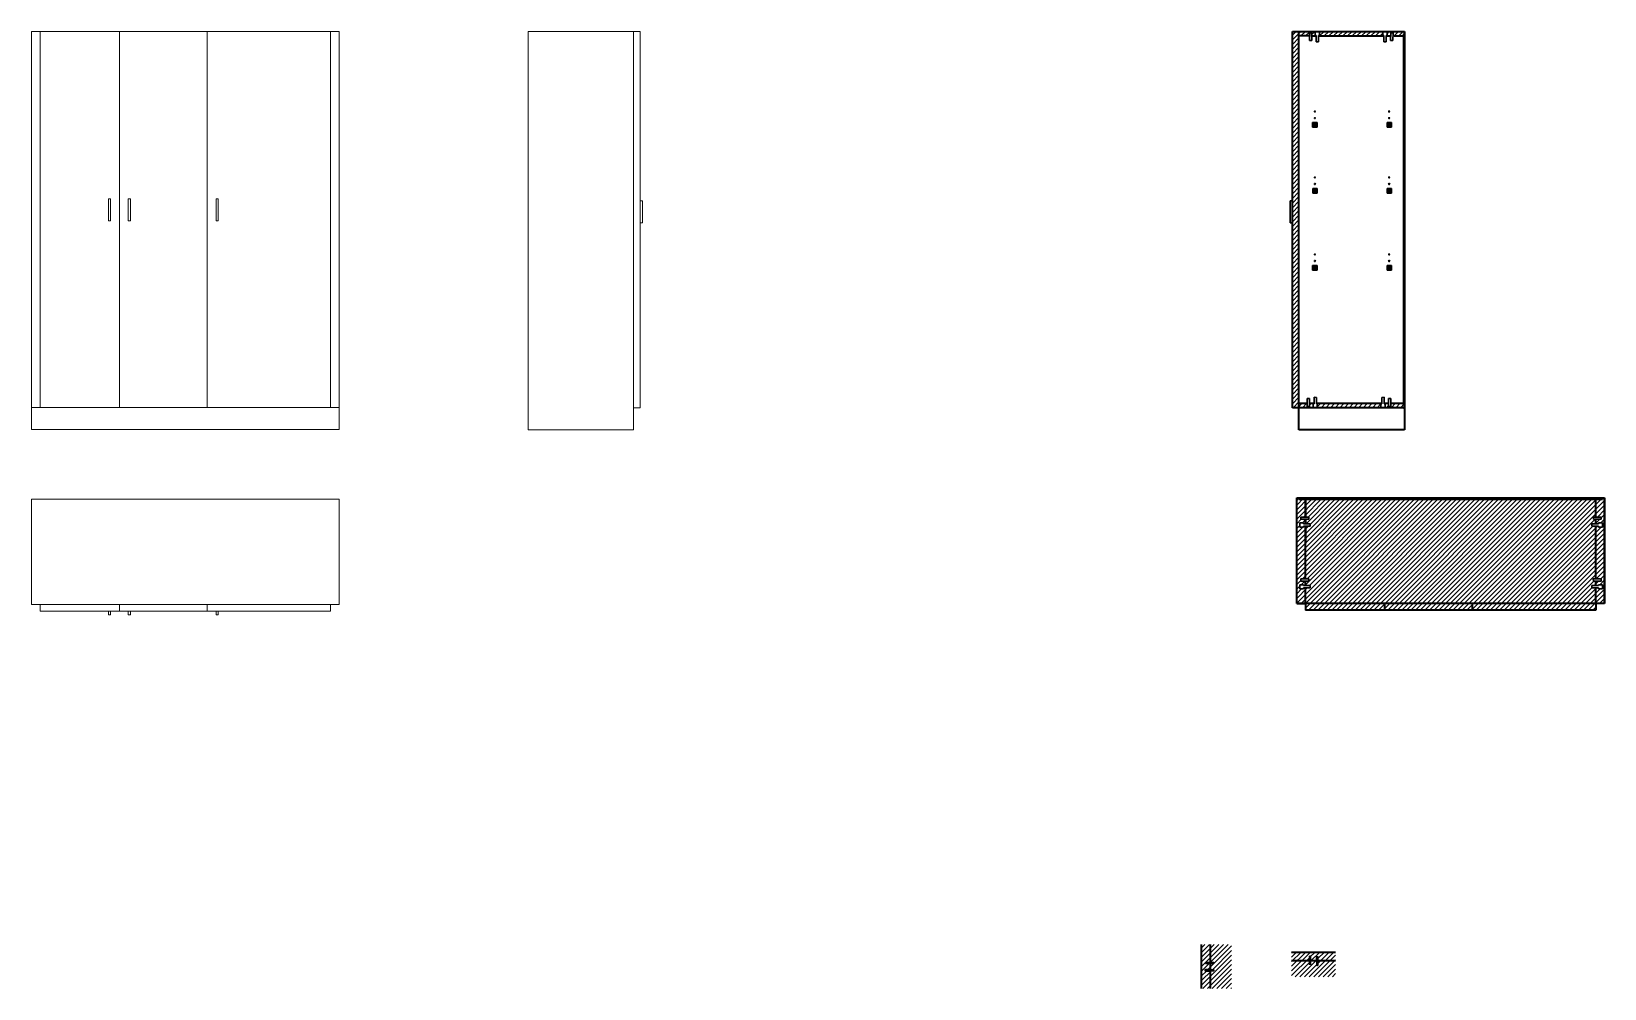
# Model space of a CAD drawing. Header units: inches. Extents: x 3204 to 4944, y -219 to 336.
# Drawn here: x 3204 to 3920, y -219 to 216 of the extents above; entities that cross this region are included whole.
import ezdxf

# ---------------------------------------------------------------- set-up
doc = ezdxf.new("R2010")
doc.units = ezdxf.units.IN
doc.header["$MEASUREMENT"] = 0
for name, color, linetype, lineweight in [('A-FURN', 8, 'Continuous', 15), ('A-WALL-FULL-EXTR', 7, 'Continuous', 35), ('Arredi', 3, 'Continuous', 30), ('quota', 4, 'Continuous', 5)]:
    doc.layers.add(name, color=color, linetype=linetype, lineweight=lineweight)
pattern_1 = [(45, (-183.2634, 440.9985), (-1.06066017, 1.06066017), [])]

msp = doc.modelspace()

# ---------------------------------------------------------------- hatches: boundary and pattern name
at = {"layer": 'quota'}
h = msp.add_hatch(dxfattribs=at)
h.set_pattern_fill('ANSI31', color=256, scale=12)
h.set_pattern_definition(pattern_1)
h.paths.add_polyline_path([(3819.05, 216.3), (3790.14, 216.3), (3790.15, 214.59), (3789.72, 214.58), (3789.72, 214.3), (3819.48, 214.3), (3819.48, 214.58), (3819.05, 214.59)])
h.paths.add_polyline_path([(3785.57, 215.79), (3786.62, 215.79), (3786.63, 214.3), (3788.68, 214.3), (3788.67, 214.58), (3788.24, 214.57), (3788.23, 216.3), (3780.85, 216.3), (3780.85, 214.3), (3785.58, 214.3)])
h.paths.add_polyline_path([(3818.1, 47.02), (3818.53, 47.02), (3818.53, 47.3), (3788.77, 47.3), (3788.77, 47.02), (3789.2, 47.02), (3789.19, 45.3), (3818.1, 45.3)])
h.paths.add_polyline_path([(3784.63, 47.3), (3780.85, 47.3), (3780.85, 45.3), (3787.28, 45.3), (3787.29, 47.03), (3787.72, 47.03), (3787.73, 47.3), (3785.68, 47.3), (3785.67, 45.81), (3784.62, 45.82)])
h.paths.add_polyline_path([(3828.85, 46.3), (3828.35, 46.3), (3828.35, 47.3), (3822.67, 47.3), (3822.68, 45.82), (3821.63, 45.81), (3821.62, 47.3), (3819.57, 47.3), (3819.58, 47.03), (3820.01, 47.03), (3820.02, 45.3), (3828.85, 45.3)])
h.paths.add_polyline_path([(3828.85, 215.3), (3828.35, 215.3), (3828.35, 214.3), (3828.35, 46.3), (3828.85, 46.3)])
h.paths.add_polyline_path([(3780.85, 216.3), (3777.85, 216.3), (3777.85, 45.3), (3780.85, 45.3), (3780.85, 47.3)])
h = msp.add_hatch(dxfattribs=at)
h.set_pattern_fill('ANSI31', color=256, scale=12)
h.set_pattern_definition(pattern_1)
h.paths.add_polyline_path([(3822.58, 215.79), (3823.63, 215.79), (3823.62, 214.3), (3828.35, 214.3), (3828.35, 215.3), (3828.85, 215.3), (3828.85, 216.3), (3820.97, 216.3), (3820.96, 214.57), (3820.53, 214.58), (3820.52, 214.3), (3822.57, 214.3)])
h = msp.add_hatch(dxfattribs=at)
h.set_pattern_fill('ANSI31', color=256, scale=12)
h.set_pattern_definition([(45, (-14.1863, 375.3412), (-1.0606602, 1.0606602), [])])
h.paths.add_polyline_path([(3783.85, 3.74), (3780.85, 3.74), (3780.85, 4.24), (3779.85, 4.24), (3779.85, -43.76), (3783.85, -43.76), (3783.85, -36.67), (3782.9, -36.67), (3782.9, -37.1), (3781.17, -37.1), (3781.17, -35.18), (3782.9, -35.18), (3782.9, -35.62), (3783.85, -35.62), (3783.85, -33.58), (3781.67, -33.58), (3781.67, -32.53), (3783.85, -32.53), (3783.85, -8.55), (3782.9, -8.55), (3782.9, -8.98), (3781.17, -8.98), (3781.17, -7.07), (3782.9, -7.07), (3782.9, -7.5), (3783.85, -7.5), (3783.85, -5.46), (3781.67, -5.46), (3781.67, -4.41), (3783.85, -4.41)])
h.paths.add_polyline_path([(3915.85, -36.67), (3914.14, -36.67), (3914.14, -35.62), (3915.85, -35.62), (3915.85, -33.58), (3914.76, -33.58), (3914.75, -32.53), (3915.85, -32.53), (3915.85, -8.55), (3914.14, -8.55), (3914.14, -7.5), (3915.85, -7.5), (3915.85, -5.46), (3914.76, -5.46), (3914.75, -4.41), (3915.85, -4.41), (3915.85, 3.74), (3783.85, 3.74), (3783.85, -4.41), (3785.27, -4.41), (3785.26, -5.46), (3783.85, -5.46), (3783.85, -7.5), (3785.88, -7.5), (3785.88, -8.55), (3783.85, -8.55), (3783.85, -16.26), (3783.85, -32.53), (3785.27, -32.53), (3785.26, -33.58), (3783.85, -33.58), (3783.85, -35.62), (3785.88, -35.62), (3785.88, -36.67), (3783.85, -36.67), (3783.85, -43.76), (3915.85, -43.76)])
h.paths.add_polyline_path([(3819.85, -43.76), (3783.85, -43.76), (3783.85, -46.76), (3819.85, -46.76)])
h.paths.add_polyline_path([(3859.85, -43.76), (3819.85, -43.76), (3819.85, -46.76), (3859.85, -46.76)])
h.paths.add_polyline_path([(3915.85, -43.76), (3859.85, -43.76), (3859.85, -46.76), (3915.85, -46.76)])
h.paths.add_polyline_path([(3919.85, 4.24), (3918.85, 4.24), (3918.85, 3.74), (3915.85, 3.74), (3915.85, -4.41), (3918.35, -4.41), (3918.35, -5.46), (3915.85, -5.46), (3915.85, -7.5), (3917.12, -7.5), (3917.12, -7.07), (3918.85, -7.07), (3918.85, -8.98), (3917.12, -8.98), (3917.12, -8.55), (3915.85, -8.55), (3915.85, -32.53), (3918.35, -32.53), (3918.35, -33.58), (3915.85, -33.58), (3915.85, -35.62), (3917.12, -35.62), (3917.12, -35.18), (3918.85, -35.18), (3918.85, -37.1), (3917.12, -37.1), (3917.12, -36.67), (3915.85, -36.67), (3915.85, -43.76), (3919.85, -43.76)])
h.paths.add_polyline_path([(3918.85, 4.24), (3780.85, 4.24), (3780.85, 3.74), (3918.85, 3.74)])
h = msp.add_hatch(dxfattribs=at)
h.set_pattern_fill('ANSI31', color=256, scale=12)
h.set_pattern_definition([(45, (-14.1863, 172.807), (-1.0606602, 1.0606602), [])])
h.paths.add_polyline_path([(3740.52, -198.8), (3736.52, -198.8), (3736.52, -218.8), (3740.52, -218.8), (3740.52, -210.71), (3740.49, -210.71), (3740.29, -210.69), (3740.49, -210.69, 0.250498), (3740.33, -210.23), (3740.41, -210.23), (3740.52, -210.24), (3740.52, -207.49), (3738.34, -207.49), (3738.34, -206.95), (3740.52, -206.95)])
h.paths.add_polyline_path([(3739.01, -210.14), (3740.05, -210.14), (3740.05, -210.19), (3740.05, -210.19), (3740.11, -210.23, -0.266572), (3740.28, -210.71), (3740.23, -210.71), (3740.05, -210.69), (3740.05, -210.84), (3739.04, -210.84), (3738.58, -210.84), (3738.58, -210.62), (3738.22, -210.62), (3738.22, -210.84), (3738.19, -210.84), (3738.19, -210.14), (3738.22, -210.14), (3738.22, -210.33), (3738.58, -210.33), (3738.58, -210.14)], flags=16)
h.paths.add_polyline_path([(3738.93, -210.14), (3738.93, -210.84), (3738.9, -210.84), (3738.9, -210.14)], flags=0)
h.paths.add_polyline_path([(3739.19, -210.36), (3740.05, -210.36), (3740.05, -210.58), (3739.19, -210.58)], flags=0)
h.paths.add_polyline_path([(3750.23, -198.8), (3740.52, -198.8), (3740.52, -206.95), (3742.02, -206.95), (3742.02, -207.49), (3740.52, -207.49), (3740.52, -210.25), (3740.43, -210.25, -0.280778), (3740.52, -210.78), (3740.52, -218.8), (3750.23, -218.8)])
h.paths.add_polyline_path([(3741.74, -210.23), (3741.67, -210.23, -0.23894), (3741.75, -210.69), (3741.8, -210.69, 0.236722)], flags=16)
h.paths.add_polyline_path([(3742, -210.23, -0.042088), (3742.04, -210.3), (3742.34, -210.48), (3742.09, -210.62, -0.047105), (3742.06, -210.71), (3742.02, -210.71, 0.254029), (3741.93, -210.23)], flags=16)
h.paths.add_polyline_path([(3741.46, -210.23), (3741.39, -210.23, -0.258244), (3741.51, -210.71), (3741.56, -210.71, 0.254721)], flags=16)
h.paths.add_polyline_path([(3740.91, -210.23), (3740.83, -210.23, -0.266183), (3741, -210.71), (3741.05, -210.71, 0.260818)], flags=16)
h.paths.add_polyline_path([(3741.41, -210.25), (3741.22, -210.25, -0.237851), (3741.29, -210.71), (3741.24, -210.71), (3741.05, -210.69), (3741.25, -210.69, 0.242807), (3741.13, -210.23), (3741.2, -210.23)], flags=16)
h.paths.add_polyline_path([(3740.86, -210.25), (3740.67, -210.25, -0.241951), (3740.78, -210.71), (3740.73, -210.71), (3740.54, -210.69), (3740.73, -210.69, 0.250005), (3740.57, -210.23), (3740.65, -210.23)], flags=16)
h = msp.add_hatch(dxfattribs=at)
h.set_pattern_fill('ANSI31', color=256, scale=12)
h.set_pattern_definition([(45, (-183.2634, -5.3074), (-1.0606602, 1.0606602), [])])
h.paths.add_polyline_path([(3788.8, -204.75), (3789.02, -204.75), (3789.02, -204.39), (3788.8, -204.39), (3788.8, -204.36), (3789.5, -204.36), (3789.5, -204.39), (3789.31, -204.39), (3789.31, -204.75), (3789.5, -204.75), (3789.5, -205.11), (3788.8, -205.11), (3788.8, -205.08)], flags=16)
h.paths.add_polyline_path([(3797.49, -206.22), (3789.39, -206.22, -0.24509), (3788.95, -206.41), (3788.95, -206.22), (3788.8, -206.22), (3786.13, -206.22), (3786.13, -207.73), (3785.58, -207.73), (3785.58, -206.22), (3777.49, -206.22), (3777.49, -213.41), (3797.49, -213.41)])
h.paths.add_polyline_path([(3788.92, -208.24), (3788.92, -208.19, 0.03237), (3788.99, -208.21), (3788.95, -208.13), (3788.95, -207.97, -0.013285), (3788.92, -207.96), (3788.92, -207.92, 0.013074), (3788.95, -207.92), (3788.95, -207.74, -0.012948), (3788.92, -207.73), (3788.92, -207.68, 0.012797), (3788.95, -207.69), (3788.95, -207.47, -0.01303), (3788.92, -207.46), (3788.92, -207.41, 0.012863), (3788.95, -207.42), (3788.95, -207.23, -0.012722), (3788.92, -207.22), (3788.92, -207.17, 0.012619), (3788.95, -207.18), (3788.95, -206.95, -0.012781), (3788.92, -206.95), (3788.92, -206.9, 0.012664), (3788.95, -206.9), (3788.95, -206.72, -0.012769), (3788.92, -206.71), (3788.92, -206.66, 0.012655), (3788.95, -206.67), (3788.95, -206.46, 0.234703), (3789.38, -206.31), (3789.38, -206.53, 0.016855), (3789.41, -206.5), (3789.41, -206.58, -0.015879), (3789.38, -206.6), (3789.38, -206.77, 0.016758), (3789.41, -206.74), (3789.41, -206.82, -0.015803), (3789.38, -206.84), (3789.38, -207.03, 0.017294), (3789.41, -207), (3789.41, -207.08, -0.016221), (3789.38, -207.1), (3789.38, -207.32, 0.015335), (3789.41, -207.3), (3789.41, -207.37, -0.014664), (3789.38, -207.39), (3789.38, -207.58, 0.015701), (3789.41, -207.56), (3789.41, -207.63, -0.014961), (3789.38, -207.65), (3789.38, -207.86, 0.014524), (3789.41, -207.84), (3789.41, -207.91, -0.013998), (3789.38, -207.92), (3789.38, -208.12, 0.014808), (3789.41, -208.1), (3789.41, -208.17, -0.042088), (3789.33, -208.21), (3789.15, -208.51), (3789.02, -208.26, -0.047105)], flags=16)
h.paths.add_polyline_path([(3789.5, -205.11), (3789.5, -206.22), (3797.49, -206.22), (3797.49, -202.22), (3777.49, -202.22), (3777.49, -206.22), (3785.58, -206.22), (3785.58, -204.04), (3786.13, -204.04), (3786.13, -206.22), (3788.8, -206.22), (3788.8, -205.11)])

# ---------------------------------------------------------------- linework, layer by layer
at = {"layer": 'A-FURN'}
for p, q in [((3204.26, 35.32), (3204.26, 216.35)), ((3204.26, 216.35), (3344.26, 216.32)), ((3204.26, 216.35), (3208.26, 216.35)), ((3208.26, 216.35), (3208.26, 45.32)), ((3244.26, 45.32), (3244.26, 216.34)), ((3284.26, 45.32), (3284.26, 216.33)), ((3340.26, 45.32), (3340.26, 216.32)), ((3344.26, 87.32), (3344.26, 216.32)), ((3481.19, 216.3), (3430.19, 216.3)), ((3430.19, 216.3), (3430.19, 35.3)), ((3478.19, 35.3), (3478.19, 216.3)), ((3481.19, 45.3), (3481.19, 216.3)), ((3780.85, 216.3), (3780.85, 214.3)), ((3780.85, 214.3), (3785.58, 214.3)), ((3824.19, 214.3), (3823.62, 214.3)), ((3824.19, 214.3), (3828.35, 214.3)), ((3824.19, 214.3), (3824.19, 214.3)), ((3239.26, 130.32), (3239.26, 140.32)), ((3239.26, 140.32), (3240.26, 140.32)), ((3240.26, 140.32), (3240.26, 130.32)), ((3249.26, 140.32), (3248.26, 140.32)), ((3248.26, 140.32), (3248.26, 130.32)), ((3249.26, 130.32), (3249.26, 140.32)), ((3289.26, 140.32), (3288.26, 140.32)), ((3288.26, 140.32), (3288.26, 130.32)), ((3289.26, 130.32), (3289.26, 140.32)), ((3482.19, 139.3), (3481.19, 139.3)), ((3481.19, 139.3), (3481.19, 129.3)), ((3482.19, 129.3), (3482.19, 139.3)), ((3204.26, 35.32), (3204.26, 135.32)), ((3240.26, 130.32), (3239.26, 130.32)), ((3248.26, 130.32), (3249.26, 130.32)), ((3288.26, 130.32), (3289.26, 130.32)), ((3481.19, 129.3), (3482.19, 129.3)), ((3344.26, 87.32), (3344.26, 35.32)), ((3204.26, 35.32), (3204.26, 45.32)), ((3204.26, 45.32), (3344.26, 45.32)), ((3478.19, 35.3), (3478.19, 45.3)), ((3478.19, 45.3), (3481.19, 45.3)), ((3780.85, 45.3), (3780.85, 47.3)), ((3208.26, 35.32), (3204.26, 35.32)), ((3204.26, 35.32), (3344.26, 35.32)), ((3344.26, 35.32), (3340.26, 35.32)), ((3430.19, 35.3), (3478.19, 35.3)), ((3204.26, -44.26), (3204.26, 3.74)), ((3204.26, 3.74), (3344.26, 3.74)), ((3344.26, -44.26), (3344.26, 3.74)), ((3344.26, 3.74), (3344.26, -44.26)), ((3780.85, 3.74), (3780.85, 4.24)), ((3344.26, -44.26), (3204.26, -44.26)), ((3204.26, -44.26), (3208.26, -44.26)), ((3208.26, -44.26), (3208.26, -47.26)), ((3340.26, -47.26), (3208.26, -47.26)), ((3239.26, -47.26), (3239.26, -48.89)), ((3239.26, -48.89), (3240.26, -48.89)), ((3240.26, -48.89), (3240.26, -47.26)), ((3244.26, -47.26), (3244.26, -44.26)), ((3248.26, -47.26), (3248.26, -48.89)), ((3248.26, -48.89), (3249.26, -48.89)), ((3249.26, -48.89), (3249.26, -47.26)), ((3284.26, -47.26), (3284.26, -44.26)), ((3288.26, -47.26), (3288.26, -48.89)), ((3288.26, -48.89), (3289.26, -48.89)), ((3289.26, -48.89), (3289.26, -47.26)), ((3344.26, -44.26), (3340.26, -44.26)), ((3340.26, -44.26), (3340.26, -47.26))]:
    msp.add_line(p, q, dxfattribs=at)
at = {"layer": 'A-WALL-FULL-EXTR'}
for p, q in [((3777.85, 45.3), (3777.85, 216.3)), ((3777.85, 216.3), (3828.85, 216.3)), ((3780.85, 35.3), (3780.85, 216.3)), ((3828.85, 215.3), (3828.35, 215.3)), ((3828.35, 215.3), (3828.35, 46.3)), ((3828.35, 215.3), (3828.35, 214.3)), ((3828.85, 216.3), (3828.85, 35.3)), ((3785.58, 214.3), (3780.85, 214.3)), ((3786.63, 214.3), (3788.68, 214.3)), ((3789.72, 214.3), (3819.48, 214.3)), ((3820.52, 214.3), (3822.57, 214.3)), ((3824.19, 214.3), (3828.35, 214.3)), ((3780.85, 45.3), (3777.85, 45.3)), ((3780.85, 47.3), (3784.63, 47.3)), ((3780.85, 35.3), (3780.85, 45.3)), ((3828.85, 45.3), (3780.85, 45.3)), ((3785.68, 47.3), (3787.73, 47.3)), ((3788.77, 47.3), (3818.53, 47.3)), ((3819.57, 47.3), (3821.62, 47.3)), ((3822.67, 47.3), (3828.35, 47.3)), ((3828.35, 47.3), (3828.35, 46.3)), ((3828.35, 46.3), (3828.85, 46.3)), ((3828.35, 45.3), (3828.85, 45.3)), ((3828.85, 35.3), (3780.85, 35.3)), ((3779.85, -43.76), (3779.85, 4.24)), ((3779.85, 4.24), (3919.85, 4.24)), ((3779.85, -16.26), (3779.85, 3.74)), ((3780.85, 3.74), (3918.85, 3.74)), ((3783.85, 3.74), (3783.85, -4.41)), ((3783.85, -4.41), (3783.85, 3.74)), ((3915.85, -4.41), (3915.85, 3.74)), ((3918.85, 3.74), (3918.85, 4.24)), ((3919.85, -43.76), (3919.85, 4.24)), ((3919.85, 4.24), (3919.85, -43.76)), ((3783.85, -5.46), (3783.85, -7.5)), ((3783.85, -7.5), (3783.85, -5.46)), ((3915.85, -7.5), (3915.85, -5.46)), ((3783.85, -32.53), (3783.85, -8.55)), ((3783.85, -8.55), (3783.85, -16.26)), ((3915.85, -32.53), (3915.85, -8.55)), ((3783.85, -35.62), (3783.85, -33.58)), ((3915.85, -35.62), (3915.85, -33.58)), ((3783.85, -43.76), (3783.85, -36.67)), ((3915.85, -43.76), (3915.85, -36.67)), ((3919.85, -43.76), (3779.85, -43.76)), ((3779.85, -43.76), (3783.85, -43.76)), ((3783.85, -43.76), (3783.85, -46.76)), ((3915.85, -46.76), (3783.85, -46.76)), ((3819.85, -46.76), (3819.85, -43.76)), ((3859.85, -46.76), (3859.85, -43.76)), ((3919.85, -43.76), (3915.85, -43.76)), ((3915.85, -43.76), (3915.85, -46.76)), ((3736.52, -218.8), (3736.52, -198.8)), ((3740.52, -198.8), (3740.52, -206.95)), ((3740.52, -207.49), (3740.52, -210.25)), ((3777.49, -202.22), (3797.49, -202.22)), ((3785.58, -206.22), (3777.49, -206.22)), ((3788.8, -206.22), (3786.13, -206.22)), ((3797.49, -206.22), (3789.34, -206.22)), ((3740.52, -210.71), (3740.52, -218.8))]:
    msp.add_line(p, q, dxfattribs=at)
at = {"layer": 'Arredi', "color": 2}
for p, q in [((3786.62, 215.79), (3785.57, 215.79)), ((3785.57, 215.79), (3785.59, 212.19)), ((3786.64, 212.2), (3786.62, 215.79)), ((3790.14, 216.31), (3788.23, 216.3)), ((3788.24, 214.57), (3788.23, 216.3)), ((3790.15, 214.59), (3790.14, 216.31)), ((3819.05, 214.59), (3819.05, 216.31)), ((3819.05, 216.31), (3820.97, 216.3)), ((3820.96, 214.57), (3820.97, 216.3)), ((3822.56, 212.2), (3822.58, 215.79)), ((3822.58, 215.79), (3823.63, 215.79)), ((3823.63, 215.79), (3823.61, 212.19)), ((3785.59, 212.19), (3786.64, 212.2)), ((3788.67, 214.58), (3788.24, 214.57)), ((3788.69, 211.6), (3788.67, 214.58)), ((3789.73, 211.6), (3788.69, 211.6)), ((3789.72, 214.58), (3790.15, 214.59)), ((3789.73, 211.6), (3789.72, 214.58)), ((3819.48, 214.58), (3819.05, 214.59)), ((3819.47, 211.6), (3819.48, 214.58)), ((3819.47, 211.6), (3820.51, 211.6)), ((3820.51, 211.6), (3820.53, 214.58)), ((3820.53, 214.58), (3820.96, 214.57)), ((3823.61, 212.19), (3822.56, 212.2)), ((3787.05, 174.98), (3787.05, 172.88)), ((3787.05, 174.98), (3789.05, 174.98)), ((3787.05, 173.38), (3787.45, 173.38)), ((3789.05, 172.88), (3787.05, 172.88)), ((3788.65, 174.48), (3787.45, 174.48)), ((3787.45, 173.38), (3787.45, 174.48)), ((3788.65, 173.38), (3788.65, 174.48)), ((3789.05, 173.38), (3788.65, 173.38)), ((3789.05, 174.98), (3789.05, 172.88)), ((3820.94, 174.98), (3820.94, 172.88)), ((3820.94, 174.98), (3822.94, 174.98)), ((3820.94, 173.38), (3821.34, 173.38)), ((3822.94, 172.88), (3820.94, 172.88)), ((3822.54, 174.48), (3821.34, 174.48)), ((3821.34, 173.38), (3821.34, 174.48)), ((3822.54, 173.38), (3822.54, 174.48)), ((3822.94, 173.38), (3822.54, 173.38)), ((3822.94, 174.98), (3822.94, 172.88)), ((3787.19, 144.98), (3787.19, 142.88)), ((3787.19, 144.98), (3789.19, 144.98)), ((3787.19, 143.38), (3787.59, 143.38)), ((3788.79, 144.48), (3787.59, 144.48)), ((3787.59, 143.38), (3787.59, 144.48)), ((3788.79, 143.38), (3788.79, 144.48)), ((3789.19, 143.38), (3788.79, 143.38)), ((3789.19, 144.98), (3789.19, 142.88)), ((3820.94, 144.98), (3820.94, 142.88)), ((3820.94, 144.98), (3822.94, 144.98)), ((3820.94, 143.38), (3821.34, 143.38)), ((3822.54, 144.48), (3821.34, 144.48)), ((3821.34, 143.38), (3821.34, 144.48)), ((3822.54, 143.38), (3822.54, 144.48)), ((3822.94, 143.38), (3822.54, 143.38)), ((3822.94, 144.98), (3822.94, 142.88)), ((3776.85, 129.3), (3776.85, 139.3)), ((3776.85, 139.3), (3777.85, 139.3)), ((3777.85, 139.3), (3777.85, 129.3)), ((3789.19, 142.88), (3787.19, 142.88)), ((3822.94, 142.88), (3820.94, 142.88)), ((3777.85, 129.3), (3776.85, 129.3)), ((3787.05, 109.98), (3787.05, 107.88)), ((3787.05, 109.98), (3789.05, 109.98)), ((3787.05, 108.38), (3787.45, 108.38)), ((3789.05, 107.88), (3787.05, 107.88)), ((3788.65, 109.48), (3787.45, 109.48)), ((3787.45, 108.38), (3787.45, 109.48)), ((3788.65, 108.38), (3788.65, 109.48)), ((3789.05, 108.38), (3788.65, 108.38)), ((3789.05, 109.98), (3789.05, 107.88)), ((3820.94, 109.98), (3820.94, 107.88)), ((3820.94, 109.98), (3822.94, 109.98)), ((3820.94, 108.38), (3821.34, 108.38)), ((3822.94, 107.88), (3820.94, 107.88)), ((3822.54, 109.48), (3821.34, 109.48)), ((3821.34, 108.38), (3821.34, 109.48)), ((3822.54, 108.38), (3822.54, 109.48)), ((3822.94, 108.38), (3822.54, 108.38)), ((3822.94, 109.98), (3822.94, 107.88)), ((3784.62, 45.82), (3784.64, 49.41)), ((3785.67, 45.81), (3784.62, 45.82)), ((3784.64, 49.41), (3785.69, 49.4)), ((3785.69, 49.4), (3785.67, 45.81)), ((3787.29, 47.03), (3787.28, 45.3)), ((3789.19, 45.29), (3787.28, 45.3)), ((3787.72, 47.03), (3787.29, 47.03)), ((3787.74, 50.01), (3787.72, 47.03)), ((3788.78, 50), (3787.74, 50.01)), ((3788.78, 50), (3788.77, 47.02)), ((3788.77, 47.02), (3789.2, 47.02)), ((3789.2, 47.02), (3789.19, 45.29)), ((3818.53, 47.02), (3818.1, 47.02)), ((3818.1, 47.02), (3818.1, 45.29)), ((3818.1, 45.29), (3820.02, 45.3)), ((3818.52, 50), (3819.56, 50.01)), ((3818.52, 50), (3818.53, 47.02)), ((3819.56, 50.01), (3819.58, 47.03)), ((3819.58, 47.03), (3820.01, 47.03)), ((3820.01, 47.03), (3820.02, 45.3)), ((3822.66, 49.41), (3821.61, 49.4)), ((3821.61, 49.4), (3821.63, 45.81)), ((3821.63, 45.81), (3822.68, 45.82)), ((3822.68, 45.82), (3822.66, 49.41)), ((3782.9, -7.07), (3781.17, -7.07)), ((3781.17, -8.98), (3781.17, -7.07)), ((3781.67, -5.46), (3781.67, -4.41)), ((3781.67, -4.41), (3785.27, -4.41)), ((3785.26, -5.46), (3781.67, -5.46)), ((3782.9, -7.5), (3782.9, -7.07)), ((3785.27, -4.41), (3785.26, -5.46)), ((3914.75, -4.41), (3914.76, -5.46)), ((3918.35, -4.41), (3914.75, -4.41)), ((3914.76, -5.46), (3918.35, -5.46)), ((3917.12, -7.5), (3917.12, -7.07)), ((3917.12, -7.07), (3918.85, -7.07)), ((3918.35, -5.46), (3918.35, -4.41)), ((3918.85, -8.98), (3918.85, -7.07)), ((3782.9, -8.98), (3781.17, -8.98)), ((3785.88, -7.5), (3782.9, -7.5)), ((3782.9, -8.55), (3782.9, -8.98)), ((3785.88, -8.55), (3782.9, -8.55)), ((3785.88, -8.55), (3785.88, -7.5)), ((3785.88, -8.55), (3785.88, -8.37)), ((3785.88, -8.55), (3785.88, -8.37)), ((3914.14, -8.55), (3914.14, -7.5)), ((3914.14, -7.5), (3917.12, -7.5)), ((3914.14, -8.55), (3917.12, -8.55)), ((3917.12, -8.55), (3917.12, -8.98)), ((3917.12, -8.98), (3918.85, -8.98)), ((3782.9, -35.18), (3781.17, -35.18)), ((3781.17, -37.1), (3781.17, -35.18)), ((3781.67, -33.58), (3781.67, -32.53)), ((3781.67, -32.53), (3785.27, -32.53)), ((3785.26, -33.58), (3781.67, -33.58)), ((3782.9, -35.62), (3782.9, -35.18)), ((3785.88, -35.62), (3782.9, -35.62)), ((3785.27, -32.53), (3785.26, -33.58)), ((3785.88, -36.67), (3785.88, -35.62)), ((3914.14, -36.67), (3914.14, -35.62)), ((3914.14, -35.62), (3917.12, -35.62)), ((3914.75, -32.53), (3914.76, -33.58)), ((3918.35, -32.53), (3914.75, -32.53)), ((3914.76, -33.58), (3918.35, -33.58)), ((3917.12, -35.62), (3917.12, -35.18)), ((3917.12, -35.18), (3918.85, -35.18)), ((3918.35, -33.58), (3918.35, -32.53)), ((3918.85, -37.1), (3918.85, -35.18)), ((3782.9, -37.1), (3781.17, -37.1)), ((3782.9, -36.67), (3782.9, -37.1)), ((3785.88, -36.67), (3782.9, -36.67)), ((3785.88, -36.67), (3785.88, -36.49)), ((3914.14, -36.67), (3917.12, -36.67)), ((3917.12, -36.67), (3917.12, -37.1)), ((3917.12, -37.1), (3918.85, -37.1)), ((3742.02, -207.07), (3738.34, -207.07)), ((3742.02, -207.17), (3738.34, -207.17)), ((3742.02, -207.26), (3738.34, -207.26)), ((3742.02, -207.36), (3738.34, -207.36)), ((3742.02, -207.49), (3738.34, -207.49)), ((3785.58, -207.73), (3785.58, -204.04)), ((3785.71, -207.73), (3785.71, -204.04)), ((3785.81, -207.73), (3785.81, -204.04)), ((3785.91, -207.73), (3785.91, -204.04)), ((3786.01, -207.73), (3786.01, -204.04))]:
    msp.add_line(p, q, dxfattribs=at)
at = {"layer": 'Arredi', "color": 2, "linetype": 'Continuous'}
for p, q in [((3787.99, 173.74), (3787.69, 173.74)), ((3787.99, 173.61), (3787.69, 173.61)), ((3787.99, 173.74), (3787.99, 174.04)), ((3787.99, 173.61), (3787.99, 173.31)), ((3788.12, 173.74), (3788.12, 174.04)), ((3788.12, 173.74), (3788.42, 173.74)), ((3788.12, 173.61), (3788.12, 173.31)), ((3788.12, 173.61), (3788.42, 173.61)), ((3821.87, 173.74), (3821.57, 173.74)), ((3821.87, 173.61), (3821.57, 173.61)), ((3821.87, 173.74), (3821.87, 174.04)), ((3821.87, 173.61), (3821.87, 173.31)), ((3822, 173.74), (3822, 174.04)), ((3822, 173.74), (3822.3, 173.74)), ((3822, 173.61), (3822, 173.31)), ((3822, 173.61), (3822.3, 173.61)), ((3788.12, 143.74), (3787.82, 143.74)), ((3788.12, 143.61), (3787.82, 143.61)), ((3788.12, 143.74), (3788.12, 144.04)), ((3788.12, 143.61), (3788.12, 143.31)), ((3788.25, 143.74), (3788.25, 144.04)), ((3788.25, 143.74), (3788.55, 143.74)), ((3788.25, 143.61), (3788.25, 143.31)), ((3788.25, 143.61), (3788.55, 143.61)), ((3821.87, 143.74), (3821.57, 143.74)), ((3821.87, 143.61), (3821.57, 143.61)), ((3821.87, 143.74), (3821.87, 144.04)), ((3821.87, 143.61), (3821.87, 143.31)), ((3822, 143.74), (3822, 144.04)), ((3822, 143.74), (3822.3, 143.74)), ((3822, 143.61), (3822, 143.31)), ((3822, 143.61), (3822.3, 143.61)), ((3787.99, 108.74), (3787.69, 108.74)), ((3787.99, 108.61), (3787.69, 108.61)), ((3787.99, 108.74), (3787.99, 109.04)), ((3787.99, 108.61), (3787.99, 108.31)), ((3788.12, 108.74), (3788.12, 109.04)), ((3788.12, 108.74), (3788.42, 108.74)), ((3788.12, 108.61), (3788.12, 108.31)), ((3788.12, 108.61), (3788.42, 108.61)), ((3821.87, 108.74), (3821.57, 108.74)), ((3821.87, 108.61), (3821.57, 108.61)), ((3821.87, 108.74), (3821.87, 109.04)), ((3821.87, 108.61), (3821.87, 108.31)), ((3822, 108.74), (3822, 109.04)), ((3822, 108.74), (3822.3, 108.74)), ((3822, 108.61), (3822, 108.31)), ((3822, 108.61), (3822.3, 108.61)), ((3788.8, -205.21), (3788.8, -204.75)), ((3788.8, -204.75), (3789.5, -204.75)), ((3788.92, -206.45), (3788.92, -206.41)), ((3788.92, -206.71), (3788.92, -206.66)), ((3788.92, -206.95), (3788.92, -206.9)), ((3788.92, -207.22), (3788.92, -207.17)), ((3788.92, -207.46), (3788.92, -207.41)), ((3789.41, -206.28), (3789.41, -206.22)), ((3789.41, -206.58), (3789.41, -206.5)), ((3789.41, -206.82), (3789.41, -206.74)), ((3789.41, -207.08), (3789.41, -207)), ((3789.41, -207.37), (3789.41, -207.3)), ((3789.45, -206.22), (3789.45, -206.22)), ((3789.5, -204.75), (3789.5, -205.21)), ((3738.58, -210.84), (3738.58, -210.14)), ((3738.58, -210.14), (3739.01, -210.14)), ((3739.01, -210.84), (3738.58, -210.84)), ((3740.05, -210.19), (3740.05, -210.19)), ((3740.11, -210.23), (3740.05, -210.23)), ((3740.28, -210.71), (3740.23, -210.71)), ((3740.41, -210.23), (3740.33, -210.23)), ((3740.54, -210.71), (3740.49, -210.71)), ((3740.65, -210.23), (3740.57, -210.23)), ((3740.78, -210.71), (3740.73, -210.71)), ((3740.91, -210.23), (3740.83, -210.23)), ((3741.05, -210.71), (3741, -210.71)), ((3741.2, -210.23), (3741.13, -210.23)), ((3741.29, -210.71), (3741.24, -210.71)), ((3741.46, -210.23), (3741.39, -210.23)), ((3741.56, -210.71), (3741.51, -210.71)), ((3741.74, -210.23), (3741.67, -210.23)), ((3741.79, -210.71), (3741.75, -210.71)), ((3742, -210.23), (3741.93, -210.23)), ((3741.96, -210.69), (3742.03, -210.65)), ((3742.06, -210.71), (3742.02, -210.71)), ((3742.34, -210.48), (3742.04, -210.3)), ((3742.09, -210.62), (3742.34, -210.48)), ((3788.92, -207.73), (3788.92, -207.68)), ((3788.92, -207.96), (3788.92, -207.92)), ((3788.92, -208.24), (3788.92, -208.19)), ((3788.95, -208.13), (3788.99, -208.21)), ((3789.02, -208.26), (3789.15, -208.51)), ((3789.15, -208.51), (3789.33, -208.21)), ((3789.41, -207.63), (3789.41, -207.56)), ((3789.41, -207.91), (3789.41, -207.84)), ((3789.41, -208.17), (3789.41, -208.1))]:
    msp.add_line(p, q, dxfattribs=at)
at = {"layer": 'Arredi', "color": 2}
for points in [[(3738.34, -207.49), (3742.02, -207.49), (3742.02, -206.95), (3738.34, -206.95)], [(3785.58, -204.04), (3785.58, -207.73), (3786.13, -207.73), (3786.13, -204.04)]]:
    msp.add_lwpolyline(points, close=True, dxfattribs=at)
at = {"layer": 'Arredi', "color": 2, "linetype": 'Continuous'}
for points in [[(3788.8, -204.39), (3789.5, -204.39), (3789.5, -204.36), (3788.8, -204.36)], [(3788.8, -205.11), (3789.5, -205.11), (3789.5, -205.08), (3788.8, -205.08)], [(3789.31, -204.75), (3789.02, -204.75), (3789.02, -204.39), (3789.31, -204.39)], [(3789.06, -206.22), (3789.28, -206.22), (3789.28, -205.37), (3789.06, -205.37)], [(3738.22, -210.84), (3738.22, -210.14), (3738.19, -210.14), (3738.19, -210.84)], [(3738.58, -210.33), (3738.58, -210.62), (3738.22, -210.62), (3738.22, -210.33)], [(3738.93, -210.84), (3738.93, -210.14), (3738.9, -210.14), (3738.9, -210.84)], [(3740.05, -210.58), (3740.05, -210.36), (3739.19, -210.36), (3739.19, -210.58)]]:
    msp.add_lwpolyline(points, close=True, dxfattribs=at)
for points in [[(3789.5, -205.21), (3789.5, -206.22), (3788.8, -206.22), (3788.8, -205.21)], [(3788.95, -206.41), (3788.95, -206.22), (3789.38, -206.22), (3789.38, -206.23)], [(3788.95, -206.67), (3788.95, -206.46)], [(3788.95, -206.9), (3788.95, -206.72)], [(3788.95, -207.18), (3788.95, -206.95)], [(3788.95, -207.42), (3788.95, -207.23)], [(3788.95, -207.69), (3788.95, -207.47)], [(3789.38, -206.31), (3789.38, -206.53)], [(3789.38, -206.6), (3789.38, -206.77)], [(3789.38, -206.84), (3789.38, -207.03)], [(3789.38, -207.1), (3789.38, -207.32)], [(3789.38, -207.39), (3789.38, -207.58)], [(3739.04, -210.14), (3740.05, -210.14), (3740.05, -210.84), (3739.04, -210.84)], [(3740.24, -210.69), (3740.05, -210.69), (3740.05, -210.25), (3740.06, -210.25)], [(3740.14, -210.25), (3740.36, -210.25)], [(3740.49, -210.69), (3740.29, -210.69)], [(3740.43, -210.25), (3740.6, -210.25)], [(3740.73, -210.69), (3740.54, -210.69)], [(3740.67, -210.25), (3740.86, -210.25)], [(3741, -210.69), (3740.78, -210.69)], [(3740.93, -210.25), (3741.15, -210.25)], [(3741.25, -210.69), (3741.05, -210.69)], [(3741.22, -210.25), (3741.41, -210.25)], [(3741.52, -210.69), (3741.29, -210.69)], [(3741.48, -210.25), (3741.68, -210.25)], [(3741.75, -210.69), (3741.57, -210.69)], [(3741.75, -210.25), (3741.95, -210.25)], [(3741.96, -210.69), (3741.8, -210.69)], [(3788.95, -207.92), (3788.95, -207.74)], [(3788.95, -208.13), (3788.95, -207.97)], [(3789.38, -207.65), (3789.38, -207.86)], [(3789.38, -207.92), (3789.38, -208.12)]]:
    msp.add_lwpolyline(points, dxfattribs=at)
at = {"layer": 'Arredi', "color": 2}
for centre, radius in [((3788.12, 179.98), 0.241), ((3821.87, 179.98), 0.241), ((3788.05, 173.68), 0.5), ((3788.12, 176.98), 0.241), ((3821.94, 173.68), 0.5), ((3821.87, 176.98), 0.241), ((3788.19, 143.68), 0.5), ((3788.12, 149.98), 0.241), ((3788.12, 146.98), 0.241), ((3821.94, 143.68), 0.5), ((3821.87, 149.98), 0.241), ((3821.87, 146.98), 0.241), ((3788.12, 114.98), 0.241), ((3821.87, 114.98), 0.241), ((3788.05, 108.68), 0.5), ((3788.12, 111.98), 0.241), ((3821.94, 108.68), 0.5), ((3821.87, 111.98), 0.241)]:
    msp.add_circle(centre, radius, dxfattribs=at)
at = {"layer": 'Arredi', "color": 2, "linetype": 'Continuous'}
for centre, radius, start, end in [((3788.05, 173.68), 0.37, 169.75965, 190.24035), ((3788.05, 173.68), 0.37, 79.75965, 100.24035), ((3788.05, 173.68), 0.37, 259.75965, 280.24035), ((3788.05, 173.68), 0.37, 349.75965, 10.24035), ((3821.94, 173.68), 0.37, 169.75965, 190.24035), ((3821.94, 173.68), 0.37, 79.75965, 100.24035), ((3821.94, 173.68), 0.37, 259.75965, 280.24035), ((3821.94, 173.68), 0.37, 349.75965, 10.24035), ((3788.19, 143.68), 0.37, 169.75965, 190.24035), ((3788.19, 143.68), 0.37, 79.75965, 100.24035), ((3788.19, 143.68), 0.37, 259.75965, 280.24035), ((3788.19, 143.68), 0.37, 349.75965, 10.24035), ((3821.94, 143.68), 0.37, 169.75965, 190.24035), ((3821.94, 143.68), 0.37, 79.75965, 100.24035), ((3821.94, 143.68), 0.37, 259.75965, 280.24035), ((3821.94, 143.68), 0.37, 349.75965, 10.24035), ((3788.05, 108.68), 0.37, 169.75965, 190.24035), ((3788.05, 108.68), 0.37, 79.75965, 100.24035), ((3788.05, 108.68), 0.37, 259.75965, 280.24035), ((3788.05, 108.68), 0.37, 349.75965, 10.24035), ((3821.94, 108.68), 0.37, 169.75965, 190.24035), ((3821.94, 108.68), 0.37, 79.75965, 100.24035), ((3821.94, 108.68), 0.37, 259.75965, 280.24035), ((3821.94, 108.68), 0.37, 349.75965, 10.24035), ((3788.99, -205.9), 0.514, 262.29562, 320.25391), ((3789.02, -205.95), 0.514, 259.73176, 319.43715), ((3789.03, -206.16), 0.514, 258.59175, 317.74431), ((3789.05, -206.21), 0.514, 255.99578, 314.10349), ((3789.03, -206.4), 0.514, 258.36149, 317.40985), ((3789.05, -206.45), 0.514, 255.76313, 313.79012), ((3789.02, -206.67), 0.514, 259.56817, 319.19028), ((3789.04, -206.72), 0.514, 256.98181, 315.45416), ((3789.06, -206.92), 0.514, 254.21762, 311.75644), ((3789.09, -206.97), 0.514, 251.56799, 308.44555), ((3739.72, -210.64), 0.514, 352.29562, 50.25391), ((3739.78, -210.62), 0.514, 349.73176, 49.43715), ((3739.99, -210.61), 0.514, 348.59175, 47.74431), ((3740.04, -210.59), 0.514, 345.99578, 44.10349), ((3740.23, -210.61), 0.514, 348.36149, 47.40985), ((3740.28, -210.58), 0.514, 345.76313, 43.79012), ((3740.49, -210.62), 0.514, 349.56817, 49.19028), ((3740.55, -210.6), 0.514, 346.98181, 45.45416), ((3740.75, -210.57), 0.514, 344.21762, 41.75644), ((3740.8, -210.55), 0.514, 341.56799, 38.44555), ((3741.02, -210.58), 0.514, 345.44474, 43.36442), ((3741.07, -210.56), 0.514, 342.81197, 39.97411), ((3741.26, -210.54), 0.514, 340.93607, 37.6855), ((3741.31, -210.52), 0.514, 338.23394, 34.55047), ((3741.53, -210.55), 0.514, 342.18454, 39.19765), ((3741.58, -210.53), 0.514, 339.50369, 36.00124), ((3789.05, -207.19), 0.514, 255.44474, 313.36442), ((3789.08, -207.24), 0.514, 252.81197, 309.97411), ((3789.09, -207.43), 0.514, 250.93607, 307.6855), ((3789.11, -207.48), 0.514, 248.23394, 304.55047), ((3789.08, -207.7), 0.514, 252.18454, 309.19765), ((3789.1, -207.75), 0.514, 249.50369, 306.00124)]:
    msp.add_arc(centre, radius, start, end, dxfattribs=at)

doc.saveas('drawing.dxf')
